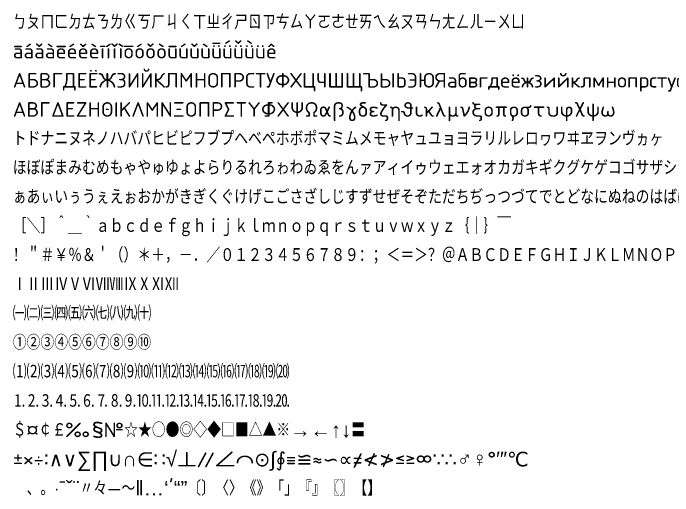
# Model space of a CAD drawing. Header units: millimetres. Extents: x -2979 to 9136, y 5799 to 12599.
# Drawn here: x -2979 to 416, y 8686 to 11171 of the extents above; entities that cross this region are included whole.
import ezdxf

# ---------------------------------------------------------------- set-up
doc = ezdxf.new("R2010")
doc.units = ezdxf.units.MM
doc.header["$MEASUREMENT"] = 0
doc.styles.add('tssd', font='simplex.shx', dxfattribs={"bigfont": 'tssdchn.shx'})

msp = doc.modelspace()

# ---------------------------------------------------------------- texts
at = {"style": 'tssd'}
for s, p in [('ㄅㄆㄇㄈㄉㄊㄋㄌㄍㄎㄏㄐㄑㄒㄓㄔㄕㄖㄗㄘㄙㄚㄛㄜㄝㄞㄟㄠㄡㄢㄣㄤㄥㄦㄧㄨㄩ', (-2981.49, 11087.71)), ('āáǎàēéěèīíǐìōóǒòūúǔùǖǘǚǜüê', (-2981.49, 10937.71)), ('АБВГДЕЁЖЗИЙКЛМНОПРСТУФХЦЧШЩЪЫЬЭЮЯабвгдеёжзийклмнопрстуфхцчшщъыьэюя', (-2981.49, 10787.71)), ('ΑΒΓΔΕΖΗΘΙΚΛΜΝΞΟΠΡΣΤΥΦΧΨΩαβγδεζηθικλμνξοπρστυφχψω', (-2981.49, 10637.71)), ('トドナニヌネノハバパヒビピフブプヘベペホボポマミムメモャヤュユョヨラリルレロヮワヰヱヲンヴヵヶ', (-2981.49, 10487.71)), ('ほぼぽまみむめもゃやゅゆょよらりるれろゎわゐゑをんァアィイゥウェエォオカガキギクグケゲコゴサザシジスズセゼソゾタダチヂッツヅテデ', (-2981.49, 10337.71)), ('ぁあぃいぅうぇえぉおかがきぎくぐけげこごさざしじすずせぜそぞただちぢっつづてでとどなにぬねのはばぱひびぴふぶぷへべぺ', (-2981.49, 10187.71)), ('［＼］＾＿｀ａｂｃｄｅｆｇｈｉｊｋｌｍｎｏｐｑｒｓｔｕｖｗｘｙｚ｛｜｝￣', (-2981.49, 10037.71)), ('！＂＃￥％＆＇（）＊＋，－．／０１２３４５６７８９：；＜＝＞？＠ＡＢＣＤＥＦＧＨＩＪＫＬＭＮＯＰＱＲＳＴＵＶＷＸＹＺ', (-2981.49, 9887.71)), ('ⅠⅡⅢⅣⅤⅥⅦⅧⅨⅩⅪⅫ', (-2981.49, 9737.71)), ('㈠㈡㈢㈣㈤㈥㈦㈧㈨㈩', (-2981.49, 9587.71)), ('①②③④⑤⑥⑦⑧⑨⑩', (-2981.49, 9437.71)), ('⑴⑵⑶⑷⑸⑹⑺⑻⑼⑽⑾⑿⒀⒁⒂⒃⒄⒅⒆⒇', (-2981.49, 9287.71)), ('⒈⒉⒊⒋⒌⒍⒎⒏⒐⒑⒒⒓⒔⒕⒖⒗⒘⒙⒚⒛', (-2981.49, 9137.71)), ('＄¤￠￡‰§№☆★○●◎◇◆□■△▲※→←↑↓〓', (-2981.49, 8987.71)), ('±×÷∶∧∨∑∏∪∩∈∷√⊥∥∠⌒⊙∫∮≡≌≈∽∝≠≮≯≤≥∞∵∴♂♀°′″℃', (-2981.49, 8837.71)), ('\u3000、。·ˉˇ¨〃々—～‖…‘’“”〔〕〈〉《》「」『』〖〗【】', (-2981.49, 8687.71))]:
    msp.add_text(s, height=75, dxfattribs=at).set_placement(p)

doc.saveas('drawing.dxf')
